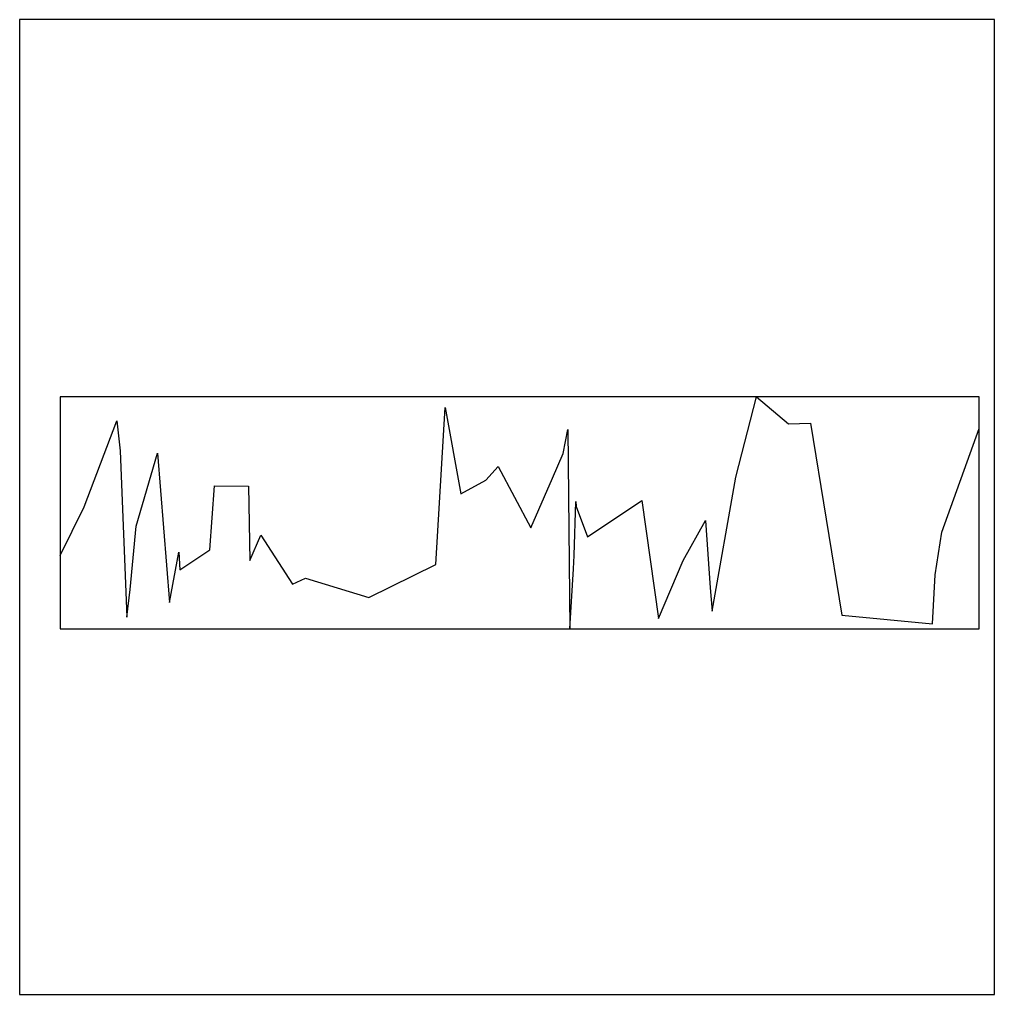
# Model space of a CAD drawing. Header units: metres. Extents: x -2 to 2, y -2 to 2.
import ezdxf

# ---------------------------------------------------------------- set-up
doc = ezdxf.new("R2010")
doc.units = ezdxf.units.M
for name, color, linetype in [('CRACK_BOUNDS', 3, 'Continuous'), ('ROAD_PROFILE', 1, 'Continuous'), ('WATER_LINE', 5, 'Continuous')]:
    doc.layers.add(name, color=color, linetype=linetype)

msp = doc.modelspace()

# ---------------------------------------------------------------- linework, layer by layer
at = {"layer": 'CRACK_BOUNDS'}
msp.add_polyline3d([(-2, -2, 5), (2, -2, 5), (2, 2, 5), (-2, 2, 5), (-2, -2, 5)], dxfattribs=at)
at = {"layer": 'ROAD_PROFILE'}
msp.add_polyline3d([(-1.8334, -0.1986, 4.922), (-1.7352, 0.0008, 4.8676), (-1.6003, 0.3537, 4.8195), (-1.5867, 0.2306, 4.8017), (-1.5595, -0.4523, 4.8119), (-1.5463, -0.3379, 4.7914), (-1.521, -0.0792, 4.7615), (-1.4345, 0.2208, 4.7257), (-1.3845, -0.3917, 4.7194), (-1.3461, -0.1847, 4.6794), (-1.3418, -0.2584, 4.6833), (-1.219, -0.1752, 4.6158), (-1.2001, 0.0862, 4.6016), (-1.0611, 0.0851, 4.5323), (-1.0547, -0.2194, 4.5386), (-1.0103, -0.1158, 4.5084), (-0.8799, -0.3172, 4.4677), (-0.8269, -0.2923, 4.4385), (-0.567, -0.3715, 4.3389), (-0.2925, -0.2364, 4.188), (-0.2537, 0.4077, 4.2401), (-0.1897, 0.0546, 4.0987), (-0.0863, 0.1098, 4.0698), (-0.0357, 0.1662, 4.085), (0.0975, -0.086, 4.065), (0.1867, 0.1179, 4.1104), (0.2299, 0.2191, 4.1588), (0.2496, 0.3179, 4.2021), (0.2574, -0.4995, 4.2809), (0.2728, -0.254, 4.1864), (0.2762, -0.1984, 4.1701), (0.2828, 0.022, 4.1418), (0.2839, 0.0016, 4.1419), (0.3299, -0.1224, 4.1759), (0.5527, 0.0266, 4.2767), (0.622, -0.4569, 4.3859), (0.7223, -0.22, 4.3775), (0.8142, -0.0549, 4.408), (0.8329, -0.3317, 4.4482), (0.8423, -0.4273, 4.4722), (0.9387, 0.1226, 4.4733), (1.024, 0.4515, 4.5596), (1.155, 0.3414, 4.6022), (1.2445, 0.3436, 4.6455), (1.3743, -0.4442, 4.7222), (1.745, -0.4795, 4.9049), (1.7564, -0.2778, 4.8891), (1.7843, -0.1027, 4.8936), (1.9365, 0.322, 4.9815)], dxfattribs=at)
at = {"layer": 'WATER_LINE'}
msp.add_3dface([(-1.8334, -0.4995, 4.9994), (1.9365, -0.4995, 4.9994), (1.9365, 0.4515, 4.9994), (-1.8334, 0.4515, 4.9994)], dxfattribs=at)

doc.saveas('drawing.dxf')
